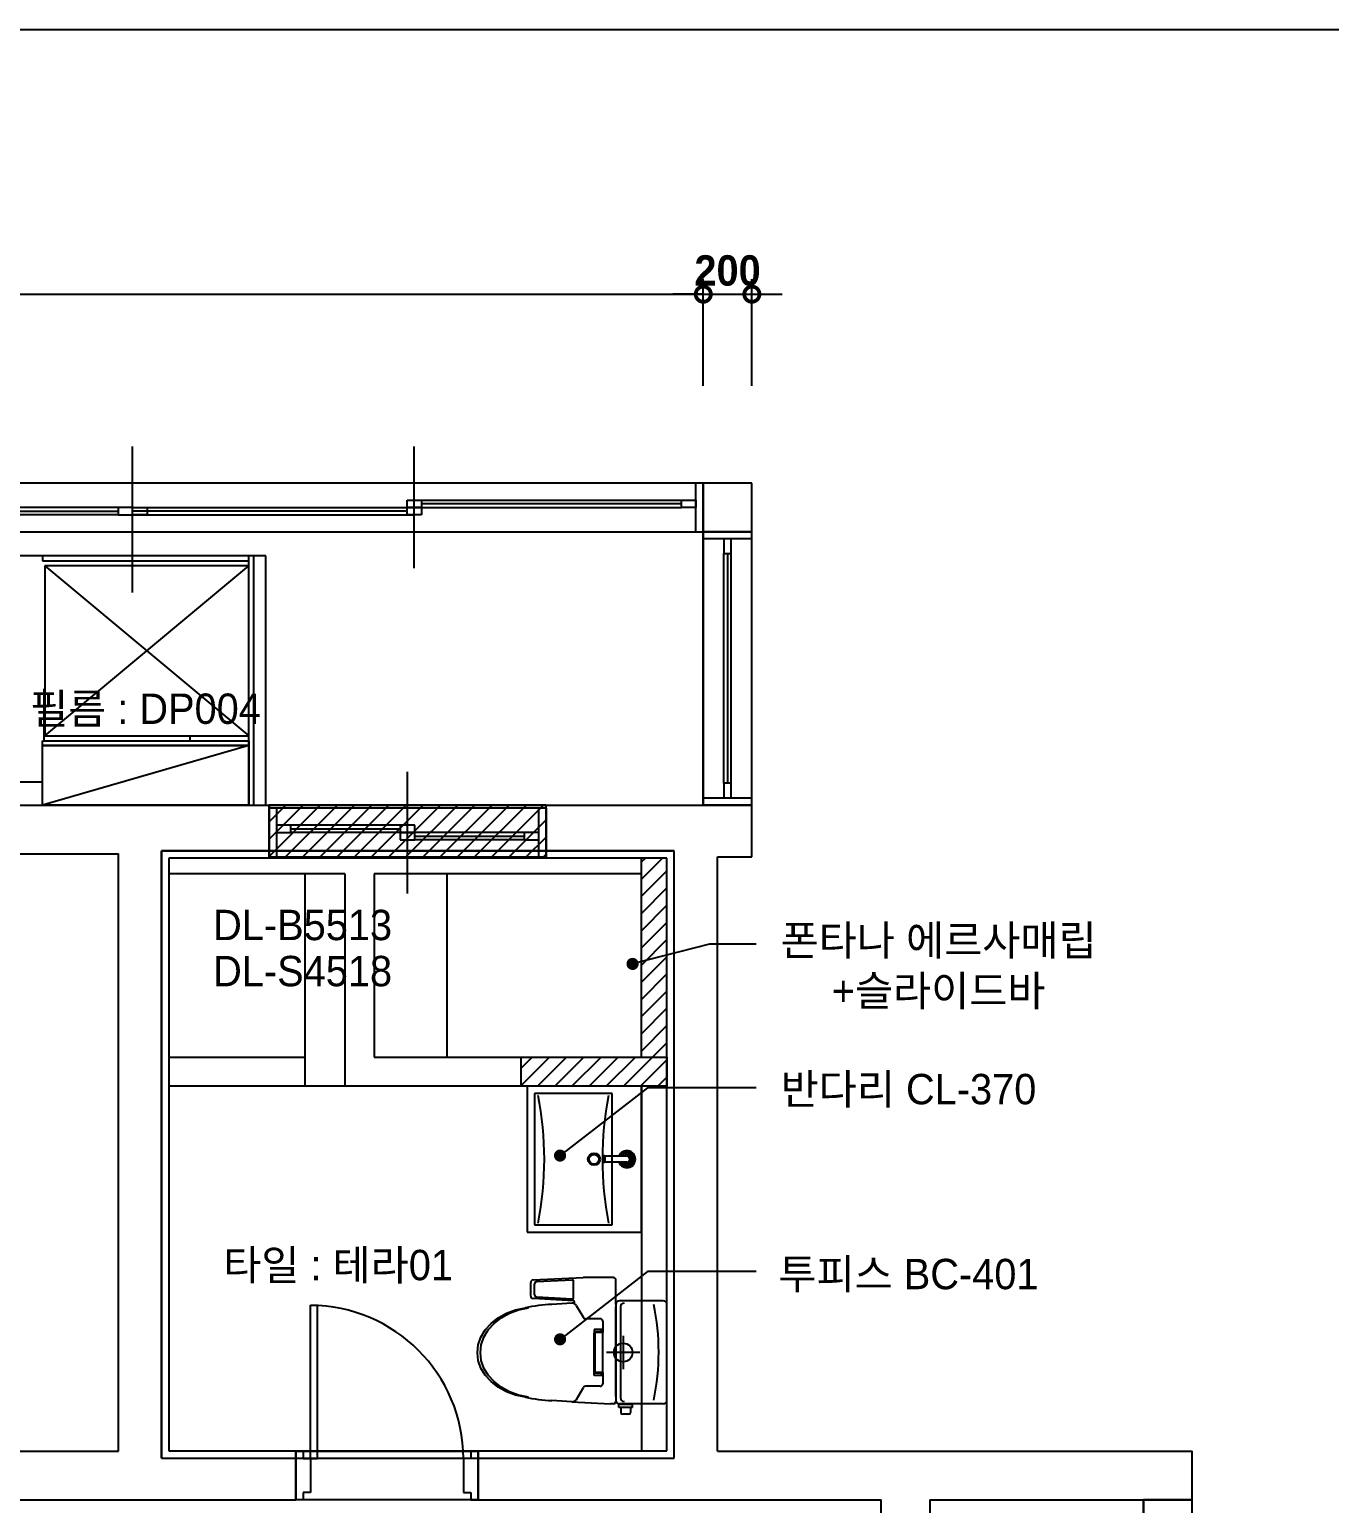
# Model space of a CAD drawing. Header units: inches. Extents: x 7740 to 83056, y -9304 to 75068.
# Drawn here: x 39539 to 44890, y 29932 to 35996 of the extents above; entities that cross this region are included whole.
import ezdxf
from ezdxf.enums import TextEntityAlignment as Align

# ---------------------------------------------------------------- set-up
doc = ezdxf.new("R2010")
doc.units = ezdxf.units.IN
doc.header["$LTSCALE"] = 50
doc.header["$MEASUREMENT"] = 0
for name, color, linetype in [('02-WAL', 2, 'Continuous'), ('03-WAL NEW', 3, 'Continuous'), ('04-WIN', 4, 'Continuous'), ('06-FUR', 6, 'Continuous'), ('06-LIGHT', 4, 'Continuous'), ('07-DIM', 5, 'Continuous'), ('08-HAT', 8, 'Continuous'), ('3.기호.계단선', 30, 'Continuous'), ('9.보조선', 5, 'Continuous'), ('CO-BATH', 6, 'Continuous'), ('F-SYM', 7, 'Continuous'), ('FORM(YOURNAME)-11', 1, 'Continuous'), ('도면층2', 2, 'Continuous'), ('도면층4', 4, 'Continuous'), ('도면층5', 5, 'Continuous')]:
    doc.layers.add(name, color=color, linetype=linetype)
doc.styles.add('YOURNAME', font='HY울릉도M.TTF')
doc.styles.add('넥슨고딕', font='NEXONLv1GothicBold.ttf')
doc.styles.add('코레일둥고', font='Korail_Round_Gothic_Medium.ttf')
doc.dimstyles.new('50', dxfattribs={"dimscale": 50, "dimtxt": 2.5, "dimasz": 2.5, "dimexe": 1.25, "dimexo": 2, "dimtad": 1, "dimdec": 0, "dimtxsty": '넥슨고딕', "dimblk": 'DOTSMALL', "dimcen": 2.5, "dimclrd": 1, "dimclre": 1, "dimclrt": 2, "dimadec": 0, "dimazin": 0, "dimtfac": 1, "dimtdec": 0, "dimtix": 1, "dimtmove": 0, "dimatfit": 3, "dimldrblk": 'DOTSMALL', "dimfxl": 0, "dimarcsym": 0})

# ---------------------------------------------------------------- blocks, each defined once
blk = doc.blocks.new('_DOTSMALL')
at = {"color": 0, "linetype": 'ByBlock', "const_width": 0.5}
blk.add_lwpolyline([(-0.0625, 0, 1), (0.0625, 0, 1)], format="xyb", close=True, dxfattribs=at)
blk = doc.blocks.new('*D293')
at = {"layer": '07-DIM', "color": 1, "lineweight": -2}
for p, q in [((33672.3, 34529.7), (33672.3, 34969.2)), ((42312.3, 34529.7), (42312.3, 34969.2)), ((33672.3, 34906.7), (42312.3, 34906.7))]:
    blk.add_line(p, q, dxfattribs=at)
at = {"layer": 'Defpoints', "color": 0}
for p in [(42312.3, 34906.7), (33672.3, 34429.7), (42312.3, 34429.7)]:
    blk.add_point(p, dxfattribs=at)
at = {"layer": '07-DIM', "color": 1, "lineweight": -2, "xscale": 125, "yscale": 125, "zscale": 125, "rotation": 180}
blk.add_blockref('_DOTSMALL', (33672.3, 34906.7), dxfattribs=at)
at = {"layer": '07-DIM', "color": 1, "lineweight": -2, "xscale": 125, "yscale": 125, "zscale": 125}
blk.add_blockref('_DOTSMALL', (42312.3, 34906.7), dxfattribs=at)
at = {"layer": '07-DIM', "color": 2, "insert": (37992.3, 35003.5), "char_height": 125, "attachment_point": 5, "style": '넥슨고딕'}
blk.add_mtext('8640', dxfattribs=at)
blk = doc.blocks.new('*D294')
at = {"layer": '07-DIM', "color": 1, "lineweight": -2}
for p, q in [((42312.3, 34529.7), (42312.3, 34969.2)), ((42512.3, 34529.7), (42512.3, 34969.2)), ((42312.3, 34906.7), (42187.3, 34906.7)), ((42312.3, 34906.7), (42512.3, 34906.7)), ((42512.3, 34906.7), (42637.3, 34906.7))]:
    blk.add_line(p, q, dxfattribs=at)
at = {"layer": 'Defpoints', "color": 0}
for p in [(42512.3, 34906.7), (42312.3, 34429.7), (42512.3, 34429.7)]:
    blk.add_point(p, dxfattribs=at)
at = {"layer": '07-DIM', "color": 1, "lineweight": -2, "xscale": 125, "yscale": 125, "zscale": 125}
blk.add_blockref('_DOTSMALL', (42312.3, 34906.7), dxfattribs=at)
at = {"layer": '07-DIM', "color": 1, "lineweight": -2, "xscale": 125, "yscale": 125, "zscale": 125, "rotation": 180}
blk.add_blockref('_DOTSMALL', (42512.3, 34906.7), dxfattribs=at)
at = {"layer": '07-DIM', "color": 2, "insert": (42412.3, 35003.5), "char_height": 125, "attachment_point": 5, "style": '넥슨고딕'}
blk.add_mtext('200', dxfattribs=at)
blk = doc.blocks.new('FORM-PLAN')
at = {"layer": 'Defpoints', "color": 158}
blk.add_lwpolyline([(-69444, 53115), (-64, 53115), (-64, 1215), (-69444, 1215)], close=True, dxfattribs=at)
at = {"layer": 'FORM(YOURNAME)-11', "color": 3, "style": 'YOURNAME'}
for tag, height, p in [('1', 450, (9905, 18188)), ('2', 450, (9905, 17544)), ('3', 450, (9905, 16257)), ('4', 450, (9905, 14326)), ('5', 515, (9905, 12009)), ('6', 515, (9905, 9757)), ('7', 515, (9905, 7504)), ('8', 515, (9905, 5252)), ('9', 515, (9905, 2999)), ('10', 515, (5655, 811)), ('11', 515, (9905, 747)), ('12', 515, (5655, -1441)), ('13', 515, (9905, -1441))]:
    blk.add_attdef(tag, text='', height=height, dxfattribs=at).set_placement(p, align=Align.MIDDLE_RIGHT)
blk = doc.blocks.new('*U808')
at = {"layer": 'F-SYM', "xscale": 0.2500000000000001, "yscale": 0.2500000000000001, "zscale": 0.2500000000000001}
blk.add_blockref('FORM-PLAN', (47350.9, 22716.9), dxfattribs=at)
blk = doc.blocks.new('FFFFSF')
at = {"layer": '02-WAL', "color": 8}
for p, q in [((42312.3, 33929.7), (42312.3, 34129.7)), ((42512.3, 34129.7), (42312.3, 34129.7)), ((42512.3, 32591.7), (42512.3, 34129.7)), ((37615.3, 33929.7), (42512.3, 33929.7)), ((42312.3, 32804.7), (42312.3, 33929.7)), ((39285.3, 32804.7), (42512.3, 32804.7)), ((40525.3, 32591.7), (40525.3, 32804.7)), ((41665.3, 32591.7), (41665.3, 32804.7)), ((39285.3, 32604.7), (39905.3, 32604.7)), ((39905.3, 30146.7), (39905.3, 32604.7)), ((40082.8, 32617.2), (42192.8, 32617.2)), ((40082.8, 30118.2), (40082.8, 32617.2)), ((42192.8, 30118.2), (42192.8, 32617.2)), ((42370.3, 32591.7), (42512.3, 32591.7)), ((42370.3, 30146.7), (42370.3, 32591.7)), ((39410.3, 30146.7), (39905.3, 30146.7)), ((40635.3, 29946.7), (40635.3, 30146.7)), ((41385.3, 29946.7), (41385.3, 30146.7)), ((42370.3, 30146.7), (44324.3, 30146.7)), ((44324.3, 28183.7), (44324.3, 30146.7)), ((40082.8, 30118.2), (42192.8, 30118.2)), ((39410.3, 29946.7), (40635.3, 29946.7)), ((41385.3, 29946.7), (43044.3, 29946.7)), ((43044.3, 29846.7), (43044.3, 29946.7)), ((43244.3, 29946.7), (44324.3, 29946.7)), ((43244.3, 29946.7), (43244.3, 29846.7)), ((44124.3, 28383.7), (44124.3, 29946.7))]:
    blk.add_line(p, q, dxfattribs=at)
at = {"layer": '03-WAL NEW', "color": 8}
for p, q in [((40512.3, 33829.7), (34072.3, 33829.7)), ((40512.3, 32804.7), (40512.3, 33829.7)), ((41665.3, 32804.7), (40525.3, 32804.7)), ((40525.3, 32804.7), (40525.3, 32591.7)), ((41665.3, 32591.7), (41665.3, 32804.7)), ((42192.8, 32617.2), (40082.8, 32617.2)), ((40082.8, 32617.2), (40082.8, 30118.2)), ((40525.3, 32591.7), (41665.3, 32591.7)), ((42057.8, 31768.2), (42057.8, 32587.2)), ((42192.8, 30118.2), (42192.8, 32617.2)), ((40837.8, 32522.2), (40112.8, 32522.2)), ((40672.8, 32522.2), (40672.8, 31648.2)), ((40837.8, 32522.2), (40837.8, 31648.2)), ((40957.8, 32522.2), (40957.8, 31768.2)), ((42057.8, 32522.2), (40957.8, 32522.2)), ((41257.8, 31768.2), (41257.8, 32522.2)), ((40112.8, 31768.2), (40672.8, 31768.2)), ((40957.8, 31768.2), (41562.8, 31768.2)), ((41562.8, 31768.2), (42162.8, 31768.2)), ((41562.8, 31648.2), (41562.8, 31768.2)), ((42162.8, 31768.2), (42162.8, 31648.2)), ((41587.8, 31648.2), (40112.8, 31648.2)), ((42162.8, 31648.2), (41562.8, 31648.2)), ((42057.8, 31648.2), (42057.8, 30148.2)), ((40082.8, 30118.2), (42192.8, 30118.2))]:
    blk.add_line(p, q, dxfattribs=at)
at = {"layer": '03-WAL NEW', "color": 8, "linetype": 'Continuous'}
for p, q in [((40525.3, 32735.6), (40594.4, 32804.7)), ((40525.3, 32664.9), (40665.2, 32804.7)), ((40525.3, 32594.1), (40735.9, 32804.7)), ((40593.6, 32591.7), (40806.6, 32804.7)), ((40664.3, 32591.7), (40877.3, 32804.7)), ((40735, 32591.7), (40948, 32804.7)), ((40805.7, 32591.7), (41018.7, 32804.7)), ((40876.4, 32591.7), (41089.4, 32804.7)), ((40947.1, 32591.7), (41160.1, 32804.7)), ((41017.8, 32591.7), (41230.8, 32804.7)), ((41088.6, 32591.7), (41301.6, 32804.7)), ((41159.3, 32591.7), (41372.3, 32804.7)), ((41230, 32591.7), (41443, 32804.7)), ((41300.7, 32591.7), (41513.7, 32804.7)), ((41371.4, 32591.7), (41584.4, 32804.7)), ((41442.1, 32591.7), (41655.1, 32804.7)), ((41512.8, 32591.7), (41665.3, 32744.2)), ((41583.5, 32591.7), (41665.3, 32673.5)), ((41654.2, 32591.7), (41665.3, 32602.8)), ((42057.8, 32571), (42074, 32587.2)), ((42057.8, 32500.3), (42144.7, 32587.2)), ((42057.8, 32429.6), (42162.8, 32534.6)), ((42057.8, 32358.9), (42162.8, 32463.9)), ((42057.8, 32288.2), (42162.8, 32393.2)), ((42057.8, 32217.5), (42162.8, 32322.5)), ((42057.8, 32146.7), (42162.8, 32251.7)), ((42057.8, 32076), (42162.8, 32181)), ((42057.8, 32005.3), (42162.8, 32110.3)), ((42057.8, 31934.6), (42162.8, 32039.6)), ((42057.8, 31863.9), (42162.8, 31968.9)), ((42057.8, 31793.2), (42162.8, 31898.2)), ((42103.6, 31768.2), (42162.8, 31827.5)), ((41562.8, 31722.5), (41608.6, 31768.2)), ((41562.8, 31651.7), (41679.3, 31768.2)), ((41630, 31648.2), (41750, 31768.2)), ((41700.7, 31648.2), (41820.7, 31768.2)), ((41771.4, 31648.2), (41891.4, 31768.2)), ((41842.1, 31648.2), (41962.1, 31768.2)), ((41912.8, 31648.2), (42032.8, 31768.2)), ((41983.6, 31648.2), (42103.6, 31768.2)), ((42054.3, 31648.2), (42162.8, 31756.8)), ((42125, 31648.2), (42162.8, 31686.1))]:
    blk.add_line(p, q, dxfattribs=at)
at = {"layer": '04-WIN', "color": 8}
for q in [(40695.3, 30747.3), (40695.3, 30746.7)]:
    blk.add_line((40695.3, 30116.7), q, dxfattribs=at)
at = {"layer": '06-FUR', "color": 8}
for p, q in [((40442.3, 33829.7), (39592.3, 33829.7)), ((39592.3, 33829.7), (39592.3, 33809.7)), ((39592.3, 33809.7), (40442.3, 33809.7)), ((39602.3, 33789.7), (39602.3, 33089.7)), ((40442.3, 33789.7), (39602.3, 33789.7)), ((39602.3, 33089.7), (40442.3, 33789.7)), ((39602.3, 33789.7), (40442.3, 33089.7)), ((40442.3, 32804.7), (40442.3, 33829.7)), ((40442.3, 33809.7), (40442.3, 33829.7)), ((40442.3, 33089.7), (40442.3, 33789.7)), ((40462.3, 32804.7), (40462.3, 33829.7)), ((39592.3, 33049.7), (39592.3, 33069.7)), ((39592.3, 33069.7), (40442.3, 33069.7)), ((39592.3, 33049.7), (40442.3, 33049.7)), ((39592.3, 32804.7), (39592.3, 33049.7)), ((40442.3, 33049.7), (39592.3, 32804.7)), ((40442.3, 33049.7), (39592.3, 33049.7)), ((39602.3, 33089.7), (40442.3, 33089.7)), ((40442.3, 33069.7), (40442.3, 33049.7)), ((40442.3, 33049.7), (40442.3, 32804.7)), ((40442.3, 32804.7), (39592.3, 32804.7))]:
    blk.add_line(p, q, dxfattribs=at)
at = {"layer": '08-HAT', "color": 8, "linetype": 'Continuous'}
for p, q in [((39600, 33069.7), (39600, 33283.8)), ((40200, 33069.7), (40200, 33089.7)), ((39225.3, 32900), (39592.3, 32900))]:
    blk.add_line(p, q, dxfattribs=at)
at = {"layer": '9.보조선', "color": 8}
for p, q in [((42162.8, 32587.2), (40112.8, 32587.2)), ((40112.8, 32587.2), (40112.8, 30148.2)), ((42162.8, 30148.2), (42162.8, 32587.2)), ((40112.8, 30148.2), (42162.8, 30148.2))]:
    blk.add_line(p, q, dxfattribs=at)
at = {"layer": 'CO-BATH', "color": 8}
for p, q in [((42057.8, 31648.2), (41587.8, 31648.2)), ((41587.8, 31648.2), (41587.8, 31048.2)), ((41937.8, 31618.2), (41617.8, 31618.2)), ((41617.8, 31618.2), (41617.8, 31078.2)), ((41937.8, 31078.2), (41937.8, 31618.2)), ((42057.8, 31048.2), (42057.8, 31648.2)), ((41897.3, 31362.7), (41897.3, 31333.7)), ((41902.3, 31362.7), (41897.3, 31362.7)), ((41902.3, 31362.7), (41902.3, 31333.7)), ((41907.3, 31361.7), (41902.3, 31361.7)), ((41907.3, 31361.7), (41907.3, 31334.7)), ((41997.8, 31360.7), (41907.3, 31360.7)), ((41902.3, 31333.7), (41897.3, 31333.7)), ((41907.3, 31334.7), (41902.3, 31334.7)), ((41997.8, 31335.7), (41907.3, 31335.7)), ((41587.8, 31048.2), (42057.8, 31048.2)), ((41617.8, 31078.2), (41937.8, 31078.2)), ((41602.5, 30785.3), (41602.5, 30841.3)), ((41612.1, 30851.3), (41817.6, 30860.9)), ((41618.2, 30790.7), (41618.2, 30835.1)), ((41627.7, 30845.1), (41773, 30851.8)), ((41778.2, 30777.6), (41778.2, 30846.9)), ((41942.7, 30860.9), (41817.6, 30860.9)), ((41952.5, 30750.9), (41952.5, 30851)), ((41777.9, 30766.1), (41612, 30775.3)), ((41773, 30772.6), (41627.7, 30780.7)), ((41771.2, 30756), (41689.5, 30750.9)), ((41782.7, 30753.2), (41782.7, 30761.1)), ((41789.6, 30746.2), (41818.9, 30696.7)), ((41952.5, 30750.9), (41952.5, 30356.9)), ((42147.8, 30765.9), (41967.5, 30765.9)), ((42162.8, 30356.9), (42162.8, 30750.9)), ((41438.7, 30672.6), (41468.1, 30695.6)), ((41451.1, 30672.6), (41480.5, 30695.6)), ((41468.1, 30695.6), (41502.2, 30714.2)), ((41480.5, 30695.6), (41514.6, 30714.2)), ((41502.2, 30714.2), (41539.9, 30728)), ((41514.6, 30714.2), (41552.3, 30728)), ((41539.9, 30728), (41580.1, 30736.4)), ((41552.3, 30728), (41592.5, 30736.4)), ((41888.4, 30691.8), (41827.5, 30691.8)), ((41952.5, 30371.3), (41952.5, 30740.9)), ((41971.2, 30741.3), (41971.2, 30366.9)), ((41397.2, 30616.6), (41414.8, 30646)), ((41409.6, 30616.6), (41427.2, 30646)), ((41414.8, 30646), (41438.7, 30672.6)), ((41427.2, 30646), (41451.1, 30672.6)), ((41898.4, 30647.9), (41863.6, 30647.9)), ((41863.6, 30647.9), (41863.6, 30628.8)), ((41898.4, 30637.9), (41863.6, 30637.9)), ((41863.6, 30457.9), (41863.6, 30632.5)), ((41867.6, 30470.9), (41867.6, 30634.9)), ((41898.4, 30634.9), (41867.6, 30634.9)), ((41893.4, 30631.9), (41893.4, 30651.2)), ((41898.4, 30681.8), (41898.4, 30634.9)), ((41898.4, 30637.9), (41898.4, 30647.9)), ((41898.4, 30470.9), (41898.4, 30642.9)), ((41952.7, 30641.6), (41952.7, 30468.2)), ((41382.8, 30552.9), (41386.4, 30585.2)), ((41386.4, 30585.2), (41397.2, 30616.6)), ((41395.2, 30552.9), (41398.9, 30585.2)), ((41398.9, 30585.2), (41409.6, 30616.6)), ((41982.5, 30621.3), (41982.5, 30484.4)), ((41386.4, 30520.5), (41382.8, 30552.9)), ((41397.2, 30489.1), (41386.4, 30520.5)), ((41398.9, 30520.5), (41395.2, 30552.9)), ((41409.6, 30489.1), (41398.9, 30520.5)), ((42051.1, 30552.9), (41914.2, 30552.9)), ((41982.7, 30552.9), (41982.7, 30552.9)), ((41414.8, 30459.7), (41397.2, 30489.1)), ((41427.2, 30459.7), (41409.6, 30489.1)), ((41438.7, 30433.1), (41414.8, 30459.7)), ((41451.1, 30433.1), (41427.2, 30459.7)), ((41898.4, 30467.9), (41863.6, 30467.9)), ((41898.4, 30457.9), (41863.6, 30457.9)), ((41898.4, 30470.9), (41867.6, 30470.9)), ((41893.4, 30455.2), (41893.4, 30473.7)), ((41898.4, 30470.9), (41898.4, 30423.9)), ((41898.4, 30457.9), (41898.4, 30467.9)), ((41468.1, 30410.1), (41438.7, 30433.1)), ((41480.5, 30410.1), (41451.1, 30433.1)), ((41502.2, 30391.5), (41468.1, 30410.1)), ((41514.6, 30391.5), (41480.5, 30410.1)), ((41539.9, 30377.7), (41502.2, 30391.5)), ((41552.3, 30377.7), (41514.6, 30391.5)), ((41790, 30360.2), (41818.9, 30409)), ((41888.4, 30413.9), (41827.5, 30413.9)), ((41580.1, 30369.3), (41539.9, 30377.7)), ((41592.5, 30369.3), (41552.3, 30377.7)), ((41771.7, 30350.4), (41689.5, 30354.9)), ((41771.7, 30350.4), (41929.8, 30341.9)), ((41942.5, 30341.9), (41929.8, 30341.9)), ((42020.5, 30339.1), (41965.1, 30339.1)), ((41965.1, 30326.6), (41965.1, 30339.1)), ((42020.5, 30326.6), (41965.1, 30326.6)), ((42147.8, 30341.9), (41967.5, 30341.9)), ((41972.8, 30326.6), (41972.8, 30306)), ((42012.8, 30326.6), (42012.8, 30306)), ((42020.5, 30326.6), (42020.5, 30339.1)), ((42005.8, 30299), (41979.8, 30299))]:
    blk.add_line(p, q, dxfattribs=at)
for centre, radius in [((41862.8, 31348.2), 25), ((41862.8, 31348.2), 20), ((41982.7, 30552.9), 38.4)]:
    blk.add_circle(centre, radius, dxfattribs=at)
for centre, radius, start, end in [((40295.9, 31348.2), 1362.4, 348.89099, 11.10901), ((43259.7, 31348.2), 1362.4, 168.89099, 191.10901), ((41997.8, 31348.2), 35, 200.92481, 159.07514), ((41997.8, 31348.2), 30, 204.62429, 155.37566), ((41997.8, 31348.2), 25, 209.99998, 149.99998), ((41997.8, 31348.2), 18, 223.98294, 136.01701), ((41997.8, 31348.2), 12.5, 269.99998, 89.99998), ((41612.5, 30841.3), 10, 92.66187, 180), ((41628.2, 30835.1), 10, 92.66187, 180), ((41773.2, 30846.9), 5, 0, 92.66187), ((41942.7, 30851), 9.82, 0, 90), ((41718.4, 30111.7), 639.8, 92.58854, 102.48512), ((41612.5, 30785.3), 10, 180, 266.82237), ((41628.2, 30790.7), 10, 180, 266.82237), ((41772.4, 30736), 20, 30.64795, 93.57222), ((41773.2, 30777.6), 5, 266.82237, 0), ((41777.7, 30761.1), 5, 0, 86.82237), ((41967.5, 30750.9), 15, 90, 180), ((41986.2, 30741.3), 15, 90, 180), ((41148.6, 30553.9), 980.2, 348.40606, 11.59394), ((42147.8, 30750.9), 15, 0, 90), ((41827.5, 30701.8), 10, 210.64795, 270), ((41888.4, 30681.8), 10, 0, 90), ((41827.5, 30403.9), 10, 90, 149.35204), ((41888.4, 30423.9), 10, 270, 0), ((41718.4, 30994.1), 639.8, 257.51488, 267.41146), ((41772.8, 30370.4), 20, 266.90307, 329.35204), ((41942.5, 30351.9), 10, 270, 0), ((41967.5, 30356.9), 15, 180, 270), ((41986.2, 30366.9), 15, 180, 270), ((42147.8, 30356.9), 15, 270, 0), ((41979.8, 30306), 7, 180, 270), ((42005.8, 30306), 7, 270, 0)]:
    blk.add_arc(centre, radius, start, end, dxfattribs=at)
at = {"layer": '도면층2', "color": 8}
for p, q in [((42312.3, 34129.7), (42312.3, 33929.7)), ((42512.3, 33929.7), (42312.3, 33929.7)), ((40525.3, 32791.7), (40525.3, 32591.7)), ((41665.3, 32791.7), (41665.3, 32591.7)), ((42512.3, 32804.7), (42312.3, 32804.7)), ((40635.3, 30146.7), (40635.3, 29946.7)), ((41385.3, 30146.7), (41385.3, 29946.7)), ((44324.3, 29946.7), (44124.3, 29946.7))]:
    blk.add_line(p, q, dxfattribs=at)
at = {"layer": '도면층4', "color": 8}
for p, q in [((39963.8, 33679.7), (39963.8, 34279.7)), ((41123.1, 33779.7), (41123.1, 34279.7)), ((42512.3, 34129.7), (37615.3, 34129.7)), ((42282.3, 33929.7), (42282.3, 34129.7)), ((42312.3, 33929.7), (42312.3, 34129.7)), ((39903.8, 34029.7), (39903.8, 33999.7)), ((39963.8, 34029.7), (39903.8, 34029.7)), ((39963.8, 33999.7), (39963.8, 34029.7)), ((39963.8, 33999.7), (39963.8, 34029.7)), ((39963.8, 34029.7), (40023.8, 34029.7)), ((40023.8, 34029.7), (40023.8, 33999.7)), ((41093.1, 34029.7), (41093.1, 34059.7)), ((41093.1, 34059.7), (41153.1, 34059.7)), ((41153.1, 34029.7), (41093.1, 34029.7)), ((41093.1, 33999.7), (41093.1, 34029.7)), ((41093.1, 34029.7), (41153.1, 34029.7)), ((41153.1, 34059.7), (41153.1, 34029.7)), ((42222.3, 34044.7), (41153.1, 34044.7)), ((41153.1, 34029.7), (41153.1, 33999.7)), ((42222.3, 34029.7), (42222.3, 34059.7)), ((42222.3, 34059.7), (42282.3, 34059.7)), ((42282.3, 34029.7), (42222.3, 34029.7)), ((42282.3, 34059.7), (42282.3, 34029.7)), ((38834.6, 34014.7), (39903.8, 34014.7)), ((39903.8, 33999.7), (39963.8, 33999.7)), ((41093.1, 34014.7), (39963.8, 34014.7)), ((40023.8, 33999.7), (39963.8, 33999.7)), ((41153.1, 33999.7), (41093.1, 33999.7)), ((37615.3, 33929.7), (42512.3, 33929.7)), ((42312.3, 33929.7), (42312.3, 32804.7)), ((42512.3, 33929.7), (42312.3, 33929.7)), ((42512.3, 33899.7), (42312.3, 33899.7)), ((42427.3, 33899.7), (42397.3, 33899.7)), ((42397.3, 33899.7), (42397.3, 33839.7)), ((42427.3, 33839.7), (42427.3, 33899.7)), ((42512.3, 32804.7), (42512.3, 33929.7)), ((42397.3, 33839.7), (42427.3, 33839.7)), ((42412.3, 33839.7), (42412.3, 32894.7)), ((41095.3, 32441.7), (41095.3, 32941.7)), ((42427.3, 32894.7), (42397.3, 32894.7)), ((42397.3, 32894.7), (42397.3, 32834.7)), ((42427.3, 32834.7), (42427.3, 32894.7)), ((42312.3, 32834.7), (42512.3, 32834.7)), ((42397.3, 32834.7), (42427.3, 32834.7)), ((41665.3, 32791.7), (40525.3, 32791.7)), ((40525.3, 32791.7), (40525.3, 32591.7)), ((40555.3, 32791.7), (40555.3, 32591.7)), ((41635.3, 32591.7), (41635.3, 32791.7)), ((41665.3, 32591.7), (41665.3, 32791.7)), ((42312.3, 32804.7), (42512.3, 32804.7)), ((40555.3, 32721.7), (40555.3, 32691.7)), ((40615.3, 32721.7), (40555.3, 32721.7)), ((40555.3, 32691.7), (40615.3, 32691.7)), ((40615.3, 32691.7), (40615.3, 32721.7)), ((40615.3, 32706.7), (41065.3, 32706.7)), ((41065.3, 32721.7), (41065.3, 32691.7)), ((41125.3, 32721.7), (41065.3, 32721.7)), ((41065.3, 32691.7), (41125.3, 32691.7)), ((41065.3, 32691.7), (41065.3, 32661.7)), ((41125.3, 32691.7), (41065.3, 32691.7)), ((41125.3, 32691.7), (41125.3, 32721.7)), ((41125.3, 32661.7), (41125.3, 32691.7)), ((41575.3, 32691.7), (41575.3, 32661.7)), ((41635.3, 32691.7), (41575.3, 32691.7)), ((41635.3, 32661.7), (41635.3, 32691.7)), ((41065.3, 32661.7), (41125.3, 32661.7)), ((41125.3, 32676.7), (41575.3, 32676.7)), ((41575.3, 32661.7), (41635.3, 32661.7)), ((40525.3, 32591.7), (41665.3, 32591.7)), ((40525.3, 32591.7), (41665.3, 32591.7)), ((40695.3, 30116.7), (40695.3, 30747.3)), ((40695.3, 30747.3), (40725.3, 30747.3)), ((40725.3, 30116.7), (40725.3, 30746.7)), ((40635.3, 29946.7), (40635.3, 30146.7)), ((40635.3, 30146.7), (41385.3, 30146.7)), ((40635.3, 30146.7), (40635.3, 29946.7)), ((40635.3, 30146.7), (40665.3, 30146.7)), ((40635.3, 29946.7), (40635.3, 30146.7)), ((40665.3, 30146.7), (40665.3, 30116.7)), ((41385.3, 30146.7), (41355.3, 30146.7)), ((41355.3, 30146.7), (41355.3, 30116.7)), ((41385.3, 30146.7), (41385.3, 29946.7)), ((41385.3, 29946.7), (41385.3, 30146.7)), ((40665.3, 30116.7), (40695.3, 30116.7)), ((40695.3, 30116.7), (40695.3, 29976.7)), ((40695.3, 30116.7), (40725.3, 30116.7)), ((41355.3, 30116.7), (41325.3, 30116.7)), ((41325.3, 30116.7), (41325.3, 29976.7)), ((40695.3, 29976.7), (40665.3, 29976.7)), ((40665.3, 29976.7), (40665.3, 29946.7)), ((41325.3, 29976.7), (41355.3, 29976.7)), ((41355.3, 29976.7), (41355.3, 29946.7)), ((41385.3, 29946.7), (40635.3, 29946.7)), ((40665.3, 29946.7), (40635.3, 29946.7)), ((41355.3, 29946.7), (41385.3, 29946.7)), ((44124.3, 29946.7), (44124.3, 28383.7)), ((44324.3, 29946.7), (44124.3, 29946.7)), ((44324.3, 28383.7), (44324.3, 29946.7))]:
    blk.add_line(p, q, dxfattribs=at)
at = {"layer": '도면층5', "color": 8}
for p, q in [((39903.8, 34029.7), (38834.6, 34029.7)), ((39963.8, 34029.7), (41093.1, 34029.7)), ((41153.1, 34059.7), (42222.3, 34059.7)), ((41153.1, 34029.7), (42222.3, 34029.7)), ((39903.8, 33999.7), (38834.6, 33999.7)), ((39963.8, 33999.7), (41123.1, 33999.7)), ((42397.3, 32894.7), (42397.3, 33839.7)), ((42427.3, 32894.7), (42427.3, 33839.7)), ((41065.3, 32721.7), (40615.3, 32721.7)), ((41065.3, 32691.7), (40615.3, 32691.7)), ((41575.3, 32691.7), (41125.3, 32691.7)), ((41575.3, 32661.7), (41125.3, 32661.7))]:
    blk.add_line(p, q, dxfattribs=at)
blk.add_arc((40693.8, 30115.2), 631.5, 0.1363, 89.8637, dxfattribs=at)

msp = doc.modelspace()

# ---------------------------------------------------------------- linework, layer by layer
at = {"color": 10}
for points in [[(42530.4, 32232.5), (42337.7, 32232.5), (42021.3, 32151.6)], [(42530.4, 31642.3), (42082.1, 31642.3), (41722.9, 31363.1)], [(42530.4, 30886.3), (42082.1, 30886.3), (41722.9, 30607.1)]]:
    msp.add_lwpolyline(points, dxfattribs=at)
at = {"color": 10, "const_width": 25}
for points in [[(42008.8, 32151.6, 1), (42033.8, 32151.6, 1)], [(41710.4, 31363.1, 1), (41735.4, 31363.1, 1)], [(41710.4, 30607.1, 1), (41735.4, 30607.1, 1)]]:
    msp.add_lwpolyline(points, format="xyb", close=True, dxfattribs=at)

# ---------------------------------------------------------------- block references
at = {"layer": '06-FUR'}
msp.add_blockref('*U808', (0, 0), dxfattribs=at)
at = {"layer": '06-LIGHT'}
msp.add_blockref('FFFFSF', (0, 0), dxfattribs=at)

# ---------------------------------------------------------------- texts
at = {"color": 10, "style": '코레일둥고'}
for s, p in [('DL-B5513', (40663.4, 32249.3)), ('폰타나 에르사매립', (43280.8, 32186)), ('DL-S4518', (40663.4, 32059.6)), ('+슬라이드바', (43280.8, 31978.4)), ('반다리 CL-370', (43156.7, 31574.1)), ('타일 : 테라01', (40809.5, 30850.3)), ('투피스 BC-401', (43156.7, 30813.3))]:
    msp.add_text(s, height=125, dxfattribs=at).set_placement(p, align=Align.CENTER)
at = {"layer": '3.기호.계단선', "style": '코레일둥고'}
msp.add_text('필름 : DP004', height=125, dxfattribs=at).set_placement((40016.6, 33138.9), align=Align.CENTER)

# ---------------------------------------------------------------- dimensions: what is measured, and where the dimension line sits
at = {"layer": '07-DIM'}
for base, p1, p2, picture, middle in [((42312.3, 34906.7), (33672.3, 34429.7), (42312.3, 34429.7), '*D293', (37992.3, 35003.5)), ((42512.3, 34906.7), (42312.3, 34429.7), (42512.3, 34429.7), '*D294', (42412.3, 35003.5))]:
    dim = msp.add_linear_dim(base=base, p1=p1, p2=p2, dimstyle='50', dxfattribs=at)
    dim.commit()
    dim.dimension.update_dxf_attribs({"geometry": picture, "text_midpoint": middle})

doc.saveas('drawing.dxf')
